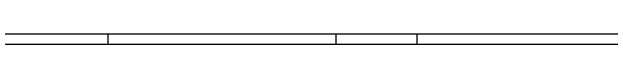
# Model space of a CAD drawing. Header units: inches. Extents: x -2827 to 2347, y -4 to 3466.
# Drawn here: x -1408 to -461, y 2156 to 2172 of the extents above; entities that cross this region are included whole.
import ezdxf

# ---------------------------------------------------------------- set-up
doc = ezdxf.new("R2010")
doc.units = ezdxf.units.IN
doc.header["$LTSCALE"] = 10
doc.header["$MEASUREMENT"] = 0
doc.layers.add('A-WALL', color=5, linetype='CONTINUOUS')

msp = doc.modelspace()

# ---------------------------------------------------------------- linework, layer by layer
at = {"layer": 'A-WALL', "linetype": 'Continuous'}
for p, q in [((-2278, 2172), (-106, 2172)), ((-1256, 2156), (-1256, 2172)), ((-896, 2156), (-896, 2172)), ((-768, 2156), (-768, 2172)), ((-2278, 2156), (-106, 2156))]:
    msp.add_line(p, q, dxfattribs=at)

doc.saveas('drawing.dxf')
